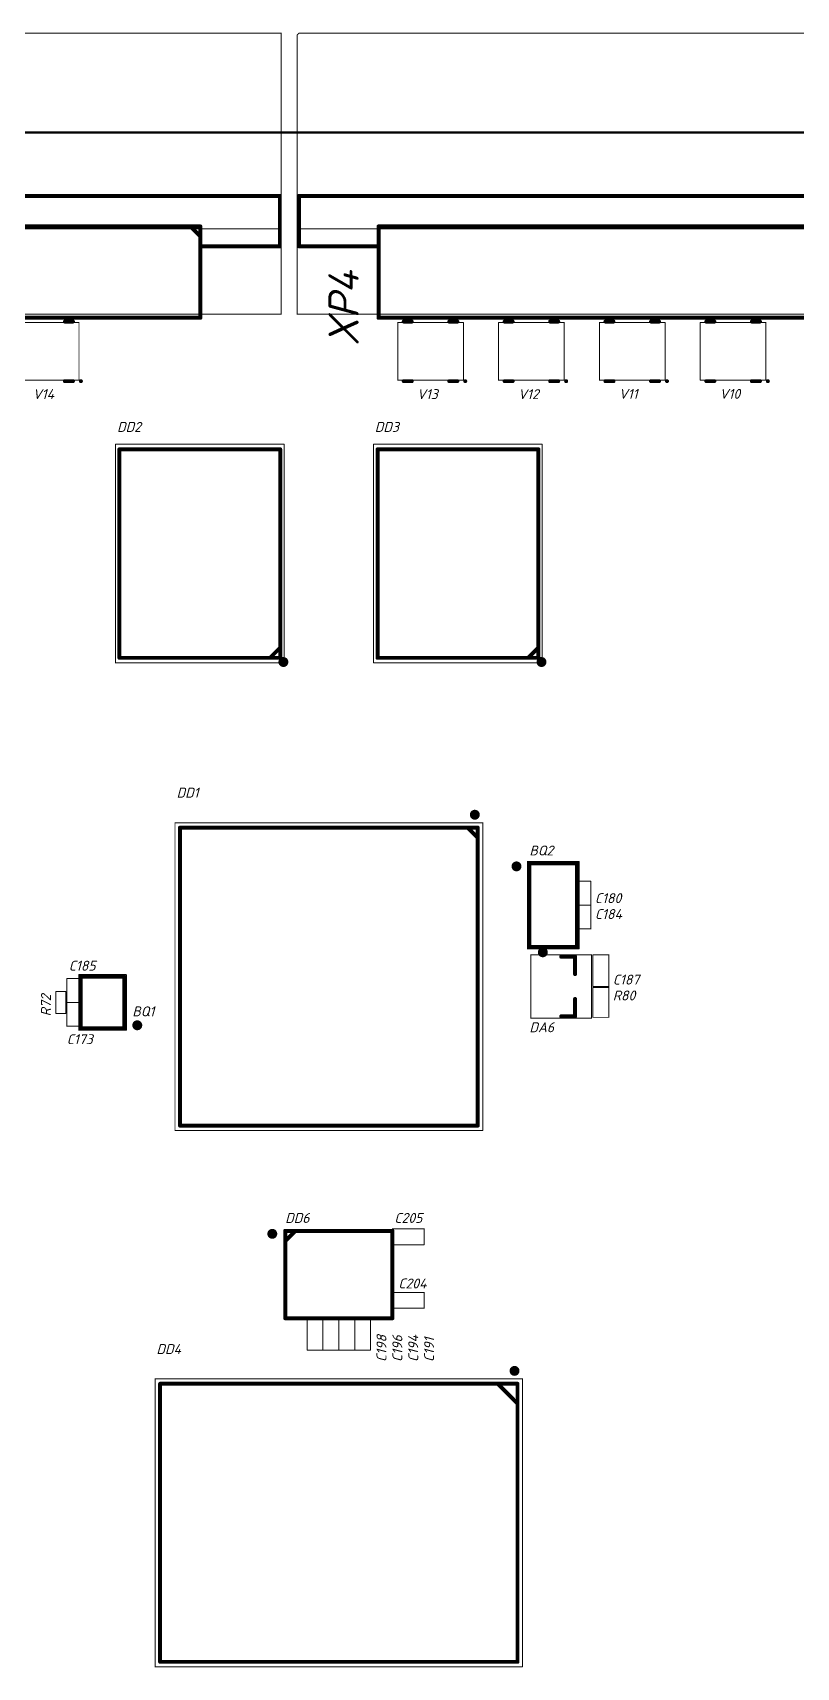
# Model space of a CAD drawing. Header units: millimetres. Extents: x 0 to 594, y 0 to 420.
# Drawn here: x 122.1 to 160.5, y 252.7 to 335 of the extents above; entities that cross this region are included whole.
import ezdxf

# ---------------------------------------------------------------- set-up
doc = ezdxf.new("R2010")
doc.units = ezdxf.units.MM
doc.header["$LTSCALE"] = 0.5
for name, color, linetype in [('KeepOutLayer', 6, 'Continuous'), ('Mechanical15', 82, 'Continuous'), ('TopOverlay', 2, 'Continuous')]:
    doc.layers.add(name, color=color, linetype=linetype)
doc.styles.get("Standard").update_dxf_attribs({"font": 'isocpeui.ttf', "height": 2.5})

msp = doc.modelspace()

# ---------------------------------------------------------------- linework, layer by layer
at = {"layer": 'KeepOutLayer', "linetype": 'Continuous', "lineweight": 50}
msp.add_line((75, 330), (195, 330), dxfattribs=at)
at = {"layer": 'Mechanical15', "linetype": 'Continuous', "lineweight": 25, "const_width": 0.05}
for points in [[(75.5, 335), (134.6, 335)], [(134.6, 325.15), (134.6, 335)], [(135.4, 334.9), (135.5, 335)], [(135.5, 335), (194.6, 335)], [(135.4, 325.15), (135.4, 334.9)], [(75.4, 325.15), (134.6, 325.15)], [(134.6, 320.85), (134.6, 325.15)], [(135.4, 325.15), (194.6, 325.15)], [(135.4, 320.85), (135.4, 325.15)], [(75.4, 320.85), (134.6, 320.85)], [(121.105, 320.43), (124.415, 320.43)], [(124.415, 317.53), (124.415, 320.43)], [(135.4, 320.85), (194.6, 320.85)], [(140.465, 317.53), (140.465, 320.43)], [(140.465, 320.43), (143.775, 320.43)], [(143.775, 317.53), (143.775, 320.43)], [(145.545, 317.53), (145.545, 320.43)], [(145.545, 320.43), (148.855, 320.43)], [(148.855, 317.53), (148.855, 320.43)], [(150.625, 317.53), (150.625, 320.43)], [(150.625, 320.43), (153.935, 320.43)], [(153.935, 317.53), (153.935, 320.43)], [(155.705, 317.53), (155.705, 320.43)], [(155.705, 320.43), (159.015, 320.43)], [(159.015, 317.53), (159.015, 320.43)], [(121.105, 317.53), (124.415, 317.53)], [(140.465, 317.53), (143.775, 317.53)], [(145.545, 317.53), (148.855, 317.53)], [(150.625, 317.53), (153.935, 317.53)], [(155.705, 317.53), (159.015, 317.53)], [(126.25, 303.3), (126.25, 314.3)], [(126.25, 314.3), (134.75, 314.3)], [(134.75, 303.3), (134.75, 314.3)], [(139.25, 303.3), (139.25, 314.3)], [(139.25, 314.3), (147.75, 314.3)], [(147.75, 303.3), (147.75, 314.3)], [(126.25, 303.3), (134.75, 303.3)], [(139.25, 303.3), (147.75, 303.3)], [(129.25, 279.75), (129.25, 295.25)], [(129.25, 295.25), (144.75, 295.25)], [(144.75, 279.75), (144.75, 295.25)], [(147, 293.3), (149.6, 293.3)], [(147, 288.9), (147, 293.3)], [(149.6, 288.9), (149.6, 293.3)], [(149.6, 292.3), (150.2, 292.3)], [(149.6, 291.1), (149.6, 292.3)], [(150.2, 291.1), (150.2, 292.3)], [(149.6, 291.1), (150.2, 291.1)], [(149.6, 289.9), (149.6, 291.1)], [(149.6, 291.1), (150.2, 291.1)], [(150.2, 289.9), (150.2, 291.1)], [(149.6, 289.9), (150.2, 289.9)], [(147, 288.9), (149.6, 288.9)], [(147.175, 285.4), (147.175, 288.6)], [(147.175, 288.6), (150.225, 288.6)], [(150.225, 285.4), (150.225, 288.6)], [(150.3, 287), (150.3, 288.6)], [(150.3, 288.6), (151.1, 288.6)], [(151.1, 287), (151.1, 288.6)], [(123.8, 287.4), (124.4, 287.4)], [(123.8, 286.2), (123.8, 287.4)], [(124.4, 284.8), (124.4, 287.6)], [(124.4, 287.6), (126.8, 287.6)], [(124.4, 286.2), (124.4, 287.4)], [(126.8, 284.8), (126.8, 287.6)], [(123.25, 286.75), (123.75, 286.75)], [(123.25, 285.65), (123.25, 286.75)], [(123.75, 285.65), (123.75, 286.75)], [(150.3, 287), (151.1, 287)], [(150.3, 286.95), (151.1, 286.95)], [(150.3, 285.45), (150.3, 286.95)], [(151.1, 285.45), (151.1, 286.95)], [(123.25, 285.65), (123.75, 285.65)], [(123.8, 286.2), (124.4, 286.2)], [(123.8, 286.2), (124.4, 286.2)], [(123.8, 285), (123.8, 286.2)], [(124.4, 285), (124.4, 286.2)], [(123.8, 285), (124.4, 285)], [(124.4, 284.8), (126.8, 284.8)], [(147.175, 285.4), (150.225, 285.4)], [(150.3, 285.45), (151.1, 285.45)], [(129.25, 279.75), (144.75, 279.75)], [(134.75, 274.75), (140.25, 274.75)], [(134.75, 270.25), (134.75, 274.75)], [(140.2, 274.8), (141.8, 274.8)], [(140.2, 274), (140.2, 274.8)], [(140.25, 270.25), (140.25, 274.75)], [(141.8, 274), (141.8, 274.8)], [(140.2, 274), (141.8, 274)], [(140.2, 271.6), (141.8, 271.6)], [(140.2, 270.8), (140.2, 271.6)], [(141.8, 270.8), (141.8, 271.6)], [(140.2, 270.8), (141.8, 270.8)], [(134.75, 270.25), (140.25, 270.25)], [(135.9, 268.7), (135.9, 270.3)], [(135.9, 270.3), (136.7, 270.3)], [(136.7, 268.7), (136.7, 270.3)], [(136.7, 268.7), (136.7, 270.3)], [(136.7, 270.3), (137.5, 270.3)], [(137.5, 268.7), (137.5, 270.3)], [(137.5, 268.7), (137.5, 270.3)], [(137.5, 270.3), (138.3, 270.3)], [(138.3, 268.7), (138.3, 270.3)], [(138.3, 268.7), (138.3, 270.3)], [(138.3, 270.3), (139.1, 270.3)], [(139.1, 268.7), (139.1, 270.3)], [(135.9, 268.7), (136.7, 268.7)], [(136.7, 268.7), (137.5, 268.7)], [(137.5, 268.7), (138.3, 268.7)], [(138.3, 268.7), (139.1, 268.7)], [(128.25, 252.75), (128.25, 267.25)], [(128.25, 267.25), (146.75, 267.25)], [(146.75, 252.75), (146.75, 267.25)], [(128.25, 252.75), (146.75, 252.75)]]:
    msp.add_lwpolyline(points, dxfattribs=at)
at = {"layer": 'Mechanical15', "linetype": 'Continuous', "lineweight": 25, "const_width": 0.025}
for points in [[(134.612, 335, 1), (134.588, 335, 1)], [(134.612, 335, 1), (134.588, 335, 1)], [(135.513, 335, 1), (135.488, 335, 1)], [(135.513, 335, 1), (135.488, 335, 1)], [(135.413, 334.9, 1), (135.388, 334.9, 1)], [(135.413, 334.9, 1), (135.388, 334.9, 1)], [(134.612, 325.15, 1), (134.588, 325.15, 1)], [(134.612, 325.15, 1), (134.588, 325.15, 1)], [(134.612, 325.15, 1), (134.588, 325.15, 1)], [(135.413, 325.15, 1), (135.388, 325.15, 1)], [(135.413, 325.15, 1), (135.388, 325.15, 1)], [(135.413, 325.15, 1), (135.388, 325.15, 1)], [(124.427, 320.43, 1), (124.402, 320.43, 1)], [(124.427, 320.43, 1), (124.402, 320.43, 1)], [(134.612, 320.85, 1), (134.588, 320.85, 1)], [(134.612, 320.85, 1), (134.588, 320.85, 1)], [(135.413, 320.85, 1), (135.388, 320.85, 1)], [(135.413, 320.85, 1), (135.388, 320.85, 1)], [(140.477, 320.43, 1), (140.452, 320.43, 1)], [(140.477, 320.43, 1), (140.452, 320.43, 1)], [(143.787, 320.43, 1), (143.762, 320.43, 1)], [(143.787, 320.43, 1), (143.762, 320.43, 1)], [(145.557, 320.43, 1), (145.532, 320.43, 1)], [(145.557, 320.43, 1), (145.532, 320.43, 1)], [(148.867, 320.43, 1), (148.842, 320.43, 1)], [(148.867, 320.43, 1), (148.842, 320.43, 1)], [(150.637, 320.43, 1), (150.612, 320.43, 1)], [(150.637, 320.43, 1), (150.612, 320.43, 1)], [(153.947, 320.43, 1), (153.922, 320.43, 1)], [(153.947, 320.43, 1), (153.922, 320.43, 1)], [(155.717, 320.43, 1), (155.692, 320.43, 1)], [(155.717, 320.43, 1), (155.692, 320.43, 1)], [(159.027, 320.43, 1), (159.002, 320.43, 1)], [(159.027, 320.43, 1), (159.002, 320.43, 1)], [(124.427, 317.53, 1), (124.402, 317.53, 1)], [(124.427, 317.53, 1), (124.402, 317.53, 1)], [(140.477, 317.53, 1), (140.452, 317.53, 1)], [(140.477, 317.53, 1), (140.452, 317.53, 1)], [(143.787, 317.53, 1), (143.762, 317.53, 1)], [(143.787, 317.53, 1), (143.762, 317.53, 1)], [(145.557, 317.53, 1), (145.532, 317.53, 1)], [(145.557, 317.53, 1), (145.532, 317.53, 1)], [(148.867, 317.53, 1), (148.842, 317.53, 1)], [(148.867, 317.53, 1), (148.842, 317.53, 1)], [(150.637, 317.53, 1), (150.612, 317.53, 1)], [(150.637, 317.53, 1), (150.612, 317.53, 1)], [(153.947, 317.53, 1), (153.922, 317.53, 1)], [(153.947, 317.53, 1), (153.922, 317.53, 1)], [(155.717, 317.53, 1), (155.692, 317.53, 1)], [(155.717, 317.53, 1), (155.692, 317.53, 1)], [(159.027, 317.53, 1), (159.002, 317.53, 1)], [(159.027, 317.53, 1), (159.002, 317.53, 1)], [(126.263, 314.3, 1), (126.238, 314.3, 1)], [(126.263, 314.3, 1), (126.238, 314.3, 1)], [(134.762, 314.3, 1), (134.737, 314.3, 1)], [(134.762, 314.3, 1), (134.737, 314.3, 1)], [(139.263, 314.3, 1), (139.238, 314.3, 1)], [(139.263, 314.3, 1), (139.238, 314.3, 1)], [(147.763, 314.3, 1), (147.738, 314.3, 1)], [(147.763, 314.3, 1), (147.738, 314.3, 1)], [(126.263, 303.3, 1), (126.238, 303.3, 1)], [(126.263, 303.3, 1), (126.238, 303.3, 1)], [(134.762, 303.3, 1), (134.737, 303.3, 1)], [(134.762, 303.3, 1), (134.737, 303.3, 1)], [(139.263, 303.3, 1), (139.238, 303.3, 1)], [(139.263, 303.3, 1), (139.238, 303.3, 1)], [(147.763, 303.3, 1), (147.738, 303.3, 1)], [(147.763, 303.3, 1), (147.738, 303.3, 1)], [(129.25, 295.262, 1), (129.25, 295.238, 1)], [(129.25, 295.262, 1), (129.25, 295.238, 1)], [(144.75, 295.262, 1), (144.75, 295.238, 1)], [(144.75, 295.262, 1), (144.75, 295.238, 1)], [(147, 293.313, 1), (147, 293.288, 1)], [(147, 293.313, 1), (147, 293.288, 1)], [(149.6, 293.313, 1), (149.6, 293.288, 1)], [(149.6, 293.313, 1), (149.6, 293.288, 1)], [(149.6, 292.312, 1), (149.6, 292.287, 1)], [(149.6, 292.312, 1), (149.6, 292.287, 1)], [(150.2, 292.312, 1), (150.2, 292.287, 1)], [(150.2, 292.312, 1), (150.2, 292.287, 1)], [(149.6, 291.087, 1), (149.6, 291.112, 1)], [(149.6, 291.087, 1), (149.6, 291.112, 1)], [(149.6, 291.112, 1), (149.6, 291.087, 1)], [(149.6, 291.112, 1), (149.6, 291.087, 1)], [(150.2, 291.087, 1), (150.2, 291.112, 1)], [(150.2, 291.087, 1), (150.2, 291.112, 1)], [(150.2, 291.112, 1), (150.2, 291.087, 1)], [(150.2, 291.112, 1), (150.2, 291.087, 1)], [(149.6, 289.888, 1), (149.6, 289.912, 1)], [(149.6, 289.888, 1), (149.6, 289.912, 1)], [(150.2, 289.888, 1), (150.2, 289.912, 1)], [(150.2, 289.888, 1), (150.2, 289.912, 1)], [(147, 288.912, 1), (147, 288.888, 1)], [(147, 288.912, 1), (147, 288.888, 1)], [(149.6, 288.912, 1), (149.6, 288.888, 1)], [(149.6, 288.912, 1), (149.6, 288.888, 1)], [(147.162, 288.6, 1), (147.187, 288.6, 1)], [(147.162, 288.6, 1), (147.187, 288.6, 1)], [(150.212, 288.6, 1), (150.237, 288.6, 1)], [(150.212, 288.6, 1), (150.237, 288.6, 1)], [(150.3, 288.612, 1), (150.3, 288.588, 1)], [(150.3, 288.612, 1), (150.3, 288.588, 1)], [(151.1, 288.612, 1), (151.1, 288.588, 1)], [(151.1, 288.612, 1), (151.1, 288.588, 1)], [(123.8, 287.412, 1), (123.8, 287.388, 1)], [(123.8, 287.412, 1), (123.8, 287.388, 1)], [(124.4, 287.588, 1), (124.4, 287.612, 1)], [(124.4, 287.588, 1), (124.4, 287.612, 1)], [(124.4, 287.412, 1), (124.4, 287.388, 1)], [(124.4, 287.412, 1), (124.4, 287.388, 1)], [(126.8, 287.588, 1), (126.8, 287.612, 1)], [(126.8, 287.588, 1), (126.8, 287.612, 1)], [(123.25, 286.763, 1), (123.25, 286.738, 1)], [(123.25, 286.763, 1), (123.25, 286.738, 1)], [(123.75, 286.763, 1), (123.75, 286.738, 1)], [(123.75, 286.763, 1), (123.75, 286.738, 1)], [(150.3, 287.013, 1), (150.3, 286.988, 1)], [(150.3, 287.013, 1), (150.3, 286.988, 1)], [(150.3, 286.938, 1), (150.3, 286.963, 1)], [(150.3, 286.938, 1), (150.3, 286.963, 1)], [(151.1, 287.013, 1), (151.1, 286.988, 1)], [(151.1, 287.013, 1), (151.1, 286.988, 1)], [(151.1, 286.938, 1), (151.1, 286.963, 1)], [(151.1, 286.938, 1), (151.1, 286.963, 1)], [(123.25, 285.663, 1), (123.25, 285.638, 1)], [(123.25, 285.663, 1), (123.25, 285.638, 1)], [(123.75, 285.663, 1), (123.75, 285.638, 1)], [(123.75, 285.663, 1), (123.75, 285.638, 1)], [(123.8, 286.212, 1), (123.8, 286.188, 1)], [(123.8, 286.212, 1), (123.8, 286.188, 1)], [(123.8, 286.188, 1), (123.8, 286.212, 1)], [(123.8, 286.188, 1), (123.8, 286.212, 1)], [(124.4, 286.212, 1), (124.4, 286.188, 1)], [(124.4, 286.212, 1), (124.4, 286.188, 1)], [(124.4, 286.188, 1), (124.4, 286.212, 1)], [(124.4, 286.188, 1), (124.4, 286.212, 1)], [(123.8, 284.988, 1), (123.8, 285.013, 1)], [(123.8, 284.988, 1), (123.8, 285.013, 1)], [(124.4, 284.988, 1), (124.4, 285.013, 1)], [(124.4, 284.988, 1), (124.4, 285.013, 1)], [(124.4, 284.788, 1), (124.4, 284.812, 1)], [(124.4, 284.788, 1), (124.4, 284.812, 1)], [(126.8, 284.788, 1), (126.8, 284.812, 1)], [(126.8, 284.788, 1), (126.8, 284.812, 1)], [(147.162, 285.4, 1), (147.187, 285.4, 1)], [(147.162, 285.4, 1), (147.187, 285.4, 1)], [(150.212, 285.4, 1), (150.237, 285.4, 1)], [(150.212, 285.4, 1), (150.237, 285.4, 1)], [(150.3, 285.438, 1), (150.3, 285.463, 1)], [(150.3, 285.438, 1), (150.3, 285.463, 1)], [(151.1, 285.438, 1), (151.1, 285.463, 1)], [(151.1, 285.438, 1), (151.1, 285.463, 1)], [(129.25, 279.762, 1), (129.25, 279.738, 1)], [(129.25, 279.762, 1), (129.25, 279.738, 1)], [(144.75, 279.762, 1), (144.75, 279.738, 1)], [(144.75, 279.762, 1), (144.75, 279.738, 1)], [(134.737, 274.75, 1), (134.762, 274.75, 1)], [(134.737, 274.75, 1), (134.762, 274.75, 1)], [(140.187, 274.8, 1), (140.212, 274.8, 1)], [(140.187, 274.8, 1), (140.212, 274.8, 1)], [(140.237, 274.75, 1), (140.262, 274.75, 1)], [(140.237, 274.75, 1), (140.262, 274.75, 1)], [(141.787, 274.8, 1), (141.812, 274.8, 1)], [(141.787, 274.8, 1), (141.812, 274.8, 1)], [(140.187, 274, 1), (140.212, 274, 1)], [(140.187, 274, 1), (140.212, 274, 1)], [(141.787, 274, 1), (141.812, 274, 1)], [(141.787, 274, 1), (141.812, 274, 1)], [(140.187, 271.6, 1), (140.212, 271.6, 1)], [(140.187, 271.6, 1), (140.212, 271.6, 1)], [(141.787, 271.6, 1), (141.812, 271.6, 1)], [(141.787, 271.6, 1), (141.812, 271.6, 1)], [(140.187, 270.8, 1), (140.212, 270.8, 1)], [(140.187, 270.8, 1), (140.212, 270.8, 1)], [(141.787, 270.8, 1), (141.812, 270.8, 1)], [(141.787, 270.8, 1), (141.812, 270.8, 1)], [(134.737, 270.25, 1), (134.762, 270.25, 1)], [(134.737, 270.25, 1), (134.762, 270.25, 1)], [(135.9, 270.312, 1), (135.9, 270.287, 1)], [(135.9, 270.312, 1), (135.9, 270.287, 1)], [(136.7, 270.312, 1), (136.7, 270.287, 1)], [(136.7, 270.312, 1), (136.7, 270.287, 1)], [(136.7, 270.312, 1), (136.7, 270.287, 1)], [(136.7, 270.312, 1), (136.7, 270.287, 1)], [(137.5, 270.312, 1), (137.5, 270.287, 1)], [(137.5, 270.312, 1), (137.5, 270.287, 1)], [(137.5, 270.312, 1), (137.5, 270.287, 1)], [(137.5, 270.312, 1), (137.5, 270.287, 1)], [(138.3, 270.312, 1), (138.3, 270.287, 1)], [(138.3, 270.312, 1), (138.3, 270.287, 1)], [(138.3, 270.312, 1), (138.3, 270.287, 1)], [(138.3, 270.312, 1), (138.3, 270.287, 1)], [(139.1, 270.312, 1), (139.1, 270.287, 1)], [(139.1, 270.312, 1), (139.1, 270.287, 1)], [(140.237, 270.25, 1), (140.262, 270.25, 1)], [(140.237, 270.25, 1), (140.262, 270.25, 1)], [(135.9, 268.712, 1), (135.9, 268.688, 1)], [(135.9, 268.712, 1), (135.9, 268.688, 1)], [(136.7, 268.712, 1), (136.7, 268.688, 1)], [(136.7, 268.712, 1), (136.7, 268.688, 1)], [(136.7, 268.712, 1), (136.7, 268.688, 1)], [(136.7, 268.712, 1), (136.7, 268.688, 1)], [(137.5, 268.712, 1), (137.5, 268.688, 1)], [(137.5, 268.712, 1), (137.5, 268.688, 1)], [(137.5, 268.712, 1), (137.5, 268.688, 1)], [(137.5, 268.712, 1), (137.5, 268.688, 1)], [(138.3, 268.712, 1), (138.3, 268.688, 1)], [(138.3, 268.712, 1), (138.3, 268.688, 1)], [(138.3, 268.712, 1), (138.3, 268.688, 1)], [(138.3, 268.712, 1), (138.3, 268.688, 1)], [(139.1, 268.712, 1), (139.1, 268.688, 1)], [(139.1, 268.712, 1), (139.1, 268.688, 1)], [(128.25, 267.262, 1), (128.25, 267.238, 1)], [(128.25, 267.262, 1), (128.25, 267.238, 1)], [(146.75, 267.262, 1), (146.75, 267.238, 1)], [(146.75, 267.262, 1), (146.75, 267.238, 1)], [(128.25, 252.763, 1), (128.25, 252.738, 1)], [(128.25, 252.763, 1), (128.25, 252.738, 1)], [(146.75, 252.763, 1), (146.75, 252.738, 1)], [(146.75, 252.763, 1), (146.75, 252.738, 1)]]:
    msp.add_lwpolyline(points, format="xyb", close=True, dxfattribs=at)
at = {"layer": 'TopOverlay'}
for p, q in [((130.53, 324.77), (130.03, 325.27)), ((130.03, 325.27), (130.53, 325.27)), ((130.53, 325.27), (130.53, 324.77)), ((134.034, 303.55), (134.55, 304.066)), ((134.55, 304.066), (134.55, 303.55)), ((147.034, 303.55), (147.55, 304.066)), ((147.55, 304.066), (147.55, 303.55)), ((134.55, 303.55), (134.034, 303.55)), ((147.55, 303.55), (147.034, 303.55)), ((144.5, 294.484), (143.984, 295)), ((143.984, 295), (144.5, 295)), ((144.5, 295), (144.5, 294.484)), ((134.8, 274.7), (135.316, 274.7)), ((135.316, 274.7), (134.8, 274.184)), ((134.8, 274.184), (134.8, 274.7)), ((146.5, 266), (145.5, 267)), ((145.5, 267), (146.5, 267)), ((146.5, 267), (146.5, 266))]:
    msp.add_line(p, q, dxfattribs=at)
at = {"layer": 'TopOverlay', "const_width": 0.2}
for points in [[(75.5, 326.81), (134.53, 326.81)], [(134.53, 324.27), (134.53, 326.81)], [(135.5, 324.27), (135.5, 326.81)], [(135.5, 326.81), (194.53, 326.81)], [(79.5, 325.27), (130.53, 325.27)], [(130.03, 325.27), (130.53, 324.77)], [(130.53, 320.67), (130.53, 325.27)], [(139.5, 320.67), (139.5, 325.27)], [(139.5, 325.27), (190.53, 325.27)], [(130.53, 324.27), (134.53, 324.27)], [(135.5, 324.27), (139.5, 324.27)], [(79.5, 320.67), (130.53, 320.67)], [(123.705, 320.48), (124.11, 320.48)], [(139.5, 320.67), (190.53, 320.67)], [(140.77, 320.48), (141.175, 320.48)], [(143.065, 320.48), (143.47, 320.48)], [(145.85, 320.48), (146.255, 320.48)], [(148.145, 320.48), (148.55, 320.48)], [(150.93, 320.48), (151.335, 320.48)], [(153.225, 320.48), (153.63, 320.48)], [(156.01, 320.48), (156.415, 320.48)], [(158.305, 320.48), (158.71, 320.48)], [(123.705, 317.48), (124.11, 317.48)], [(140.77, 317.48), (141.175, 317.48)], [(143.065, 317.48), (143.47, 317.48)], [(145.85, 317.48), (146.255, 317.48)], [(148.145, 317.48), (148.55, 317.48)], [(150.93, 317.48), (151.335, 317.48)], [(153.225, 317.48), (153.63, 317.48)], [(156.01, 317.48), (156.415, 317.48)], [(158.305, 317.48), (158.71, 317.48)], [(126.45, 303.55), (126.45, 314.05)], [(126.45, 314.05), (134.55, 314.05)], [(134.55, 303.55), (134.55, 314.05)], [(139.45, 303.55), (139.45, 314.05)], [(139.45, 314.05), (147.55, 314.05)], [(147.55, 303.55), (147.55, 314.05)], [(134.034, 303.55), (134.55, 304.066)], [(147.034, 303.55), (147.55, 304.066)], [(126.45, 303.55), (134.55, 303.55)], [(139.45, 303.55), (147.55, 303.55)], [(129.5, 280), (129.5, 295)], [(129.5, 295), (144.5, 295)], [(143.984, 295), (144.5, 294.484)], [(144.5, 280), (144.5, 295)], [(147.1, 293.2), (149.5, 293.2)], [(147.1, 289), (147.1, 293.2)], [(149.5, 289), (149.5, 293.2)], [(147.1, 289), (149.5, 289)], [(148.7, 288.5), (149.4, 288.5)], [(149.4, 287.625), (149.4, 288.5)], [(124.5, 284.9), (124.5, 287.5)], [(124.5, 287.5), (126.7, 287.5)], [(126.7, 284.9), (126.7, 287.5)], [(149.4, 285.5), (149.4, 286.375)], [(148.7, 285.5), (149.4, 285.5)], [(124.5, 284.9), (126.7, 284.9)], [(129.5, 280), (144.5, 280)], [(134.8, 274.184), (135.316, 274.7)], [(134.8, 274.7), (140.2, 274.7)], [(134.8, 270.3), (134.8, 274.7)], [(140.2, 270.3), (140.2, 274.7)], [(134.8, 270.3), (140.2, 270.3)], [(128.5, 253), (128.5, 267)], [(128.5, 267), (146.5, 267)], [(145.5, 267), (146.5, 266)], [(146.5, 253), (146.5, 267)], [(128.5, 253), (146.5, 253)]]:
    msp.add_lwpolyline(points, dxfattribs=at)
at = {"layer": 'TopOverlay'}
for points, const_width in [([(134.58, 326.81, 1), (134.48, 326.81, 1)], 0.1), ([(134.58, 326.81, 1), (134.48, 326.81, 1)], 0.1), ([(135.55, 326.81, 1), (135.45, 326.81, 1)], 0.1), ([(135.55, 326.81, 1), (135.45, 326.81, 1)], 0.1), ([(130.08, 325.27, 1), (129.98, 325.27, 1)], 0.1), ([(130.58, 325.27, 1), (130.48, 325.27, 1)], 0.1), ([(130.58, 325.27, 1), (130.48, 325.27, 1)], 0.1), ([(139.55, 325.27, 1), (139.45, 325.27, 1)], 0.1), ([(139.55, 325.27, 1), (139.45, 325.27, 1)], 0.1), ([(130.58, 324.77, 1), (130.48, 324.77, 1)], 0.1), ([(130.58, 324.27, 1), (130.48, 324.27, 1)], 0.1), ([(134.58, 324.27, 1), (134.48, 324.27, 1)], 0.1), ([(134.58, 324.27, 1), (134.48, 324.27, 1)], 0.1), ([(135.55, 324.27, 1), (135.45, 324.27, 1)], 0.1), ([(135.55, 324.27, 1), (135.45, 324.27, 1)], 0.1), ([(139.55, 324.27, 1), (139.45, 324.27, 1)], 0.1), ([(123.755, 320.48, 1), (123.655, 320.48, 1)], 0.1), ([(124.16, 320.48, 1), (124.06, 320.48, 1)], 0.1), ([(130.58, 320.67, 1), (130.48, 320.67, 1)], 0.1), ([(130.58, 320.67, 1), (130.48, 320.67, 1)], 0.1), ([(139.55, 320.67, 1), (139.45, 320.67, 1)], 0.1), ([(139.55, 320.67, 1), (139.45, 320.67, 1)], 0.1), ([(140.82, 320.48, 1), (140.72, 320.48, 1)], 0.1), ([(141.225, 320.48, 1), (141.125, 320.48, 1)], 0.1), ([(143.115, 320.48, 1), (143.015, 320.48, 1)], 0.1), ([(143.52, 320.48, 1), (143.42, 320.48, 1)], 0.1), ([(145.9, 320.48, 1), (145.8, 320.48, 1)], 0.1), ([(146.305, 320.48, 1), (146.205, 320.48, 1)], 0.1), ([(148.195, 320.48, 1), (148.095, 320.48, 1)], 0.1), ([(148.6, 320.48, 1), (148.5, 320.48, 1)], 0.1), ([(150.98, 320.48, 1), (150.88, 320.48, 1)], 0.1), ([(151.385, 320.48, 1), (151.285, 320.48, 1)], 0.1), ([(153.275, 320.48, 1), (153.175, 320.48, 1)], 0.1), ([(153.68, 320.48, 1), (153.58, 320.48, 1)], 0.1), ([(156.06, 320.48, 1), (155.96, 320.48, 1)], 0.1), ([(156.465, 320.48, 1), (156.365, 320.48, 1)], 0.1), ([(158.355, 320.48, 1), (158.255, 320.48, 1)], 0.1), ([(158.76, 320.48, 1), (158.66, 320.48, 1)], 0.1), ([(123.755, 317.48, 1), (123.655, 317.48, 1)], 0.1), ([(124.16, 317.48, 1), (124.06, 317.48, 1)], 0.1), ([(124.46, 317.48, 1), (124.56, 317.48, 1)], 0.1), ([(124.485, 317.48, 1), (124.435, 317.48, 1)], 0.05), ([(124.585, 317.48, 1), (124.535, 317.48, 1)], 0.05), ([(140.82, 317.48, 1), (140.72, 317.48, 1)], 0.1), ([(141.225, 317.48, 1), (141.125, 317.48, 1)], 0.1), ([(143.115, 317.48, 1), (143.015, 317.48, 1)], 0.1), ([(143.52, 317.48, 1), (143.42, 317.48, 1)], 0.1), ([(143.82, 317.48, 1), (143.92, 317.48, 1)], 0.1), ([(143.845, 317.48, 1), (143.795, 317.48, 1)], 0.05), ([(143.945, 317.48, 1), (143.895, 317.48, 1)], 0.05), ([(145.9, 317.48, 1), (145.8, 317.48, 1)], 0.1), ([(146.305, 317.48, 1), (146.205, 317.48, 1)], 0.1), ([(148.195, 317.48, 1), (148.095, 317.48, 1)], 0.1), ([(148.6, 317.48, 1), (148.5, 317.48, 1)], 0.1), ([(148.9, 317.48, 1), (149, 317.48, 1)], 0.1), ([(148.925, 317.48, 1), (148.875, 317.48, 1)], 0.05), ([(149.025, 317.48, 1), (148.975, 317.48, 1)], 0.05), ([(150.98, 317.48, 1), (150.88, 317.48, 1)], 0.1), ([(151.385, 317.48, 1), (151.285, 317.48, 1)], 0.1), ([(153.275, 317.48, 1), (153.175, 317.48, 1)], 0.1), ([(153.68, 317.48, 1), (153.58, 317.48, 1)], 0.1), ([(153.98, 317.48, 1), (154.08, 317.48, 1)], 0.1), ([(154.005, 317.48, 1), (153.955, 317.48, 1)], 0.05), ([(154.105, 317.48, 1), (154.055, 317.48, 1)], 0.05), ([(156.06, 317.48, 1), (155.96, 317.48, 1)], 0.1), ([(156.465, 317.48, 1), (156.365, 317.48, 1)], 0.1), ([(158.355, 317.48, 1), (158.255, 317.48, 1)], 0.1), ([(158.76, 317.48, 1), (158.66, 317.48, 1)], 0.1), ([(159.06, 317.48, 1), (159.16, 317.48, 1)], 0.1), ([(159.085, 317.48, 1), (159.035, 317.48, 1)], 0.05), ([(159.185, 317.48, 1), (159.135, 317.48, 1)], 0.05), ([(126.5, 314.05, 1), (126.4, 314.05, 1)], 0.1), ([(126.5, 314.05, 1), (126.4, 314.05, 1)], 0.1), ([(134.6, 314.05, 1), (134.5, 314.05, 1)], 0.1), ([(134.6, 314.05, 1), (134.5, 314.05, 1)], 0.1), ([(139.5, 314.05, 1), (139.4, 314.05, 1)], 0.1), ([(139.5, 314.05, 1), (139.4, 314.05, 1)], 0.1), ([(147.6, 314.05, 1), (147.5, 314.05, 1)], 0.1), ([(147.6, 314.05, 1), (147.5, 314.05, 1)], 0.1), ([(134.6, 304.066, 1), (134.5, 304.066, 1)], 0.1), ([(147.6, 304.066, 1), (147.5, 304.066, 1)], 0.1), ([(126.5, 303.55, 1), (126.4, 303.55, 1)], 0.1), ([(126.5, 303.55, 1), (126.4, 303.55, 1)], 0.1), ([(134.084, 303.55, 1), (133.984, 303.55, 1)], 0.1), ([(134.6, 303.55, 1), (134.5, 303.55, 1)], 0.1), ([(134.6, 303.55, 1), (134.5, 303.55, 1)], 0.1), ([(134.585, 303.34, 1), (134.835, 303.34, 1)], 0.25), ([(134.648, 303.34, 1), (134.523, 303.34, 1)], 0.125), ([(134.898, 303.34, 1), (134.773, 303.34, 1)], 0.125), ([(139.5, 303.55, 1), (139.4, 303.55, 1)], 0.1), ([(139.5, 303.55, 1), (139.4, 303.55, 1)], 0.1), ([(147.084, 303.55, 1), (146.984, 303.55, 1)], 0.1), ([(147.6, 303.55, 1), (147.5, 303.55, 1)], 0.1), ([(147.6, 303.55, 1), (147.5, 303.55, 1)], 0.1), ([(147.585, 303.34, 1), (147.835, 303.34, 1)], 0.25), ([(147.648, 303.34, 1), (147.523, 303.34, 1)], 0.125), ([(147.898, 303.34, 1), (147.773, 303.34, 1)], 0.125), ([(144.35, 295.525, 1), (144.35, 295.775, 1)], 0.25), ([(144.35, 295.837, 1), (144.35, 295.713, 1)], 0.125), ([(144.35, 295.587, 1), (144.35, 295.462, 1)], 0.125), ([(129.5, 295.05, 1), (129.5, 294.95, 1)], 0.1), ([(129.5, 295.05, 1), (129.5, 294.95, 1)], 0.1), ([(143.984, 295.05, 1), (143.984, 294.95, 1)], 0.1), ([(144.5, 295.05, 1), (144.5, 294.95, 1)], 0.1), ([(144.5, 295.05, 1), (144.5, 294.95, 1)], 0.1), ([(144.5, 294.534, 1), (144.5, 294.434, 1)], 0.1), ([(146.45, 292.925, 1), (146.45, 293.175, 1)], 0.25), ([(146.45, 293.237, 1), (146.45, 293.113, 1)], 0.125), ([(146.45, 292.987, 1), (146.45, 292.862, 1)], 0.125), ([(147.1, 293.25, 1), (147.1, 293.15, 1)], 0.1), ([(147.1, 293.25, 1), (147.1, 293.15, 1)], 0.1), ([(149.5, 293.25, 1), (149.5, 293.15, 1)], 0.1), ([(149.5, 293.25, 1), (149.5, 293.15, 1)], 0.1), ([(147.1, 289.05, 1), (147.1, 288.95, 1)], 0.1), ([(147.1, 289.05, 1), (147.1, 288.95, 1)], 0.1), ([(147.9, 288.725, 1), (147.65, 288.725, 1)], 0.25), ([(149.5, 289.05, 1), (149.5, 288.95, 1)], 0.1), ([(149.5, 289.05, 1), (149.5, 288.95, 1)], 0.1), ([(147.587, 288.725, 1), (147.712, 288.725, 1)], 0.125), ([(147.837, 288.725, 1), (147.962, 288.725, 1)], 0.125), ([(148.65, 288.5, 1), (148.75, 288.5, 1)], 0.1), ([(149.35, 288.5, 1), (149.45, 288.5, 1)], 0.1), ([(149.35, 288.5, 1), (149.45, 288.5, 1)], 0.1), ([(124.5, 287.45, 1), (124.5, 287.55, 1)], 0.1), ([(124.5, 287.45, 1), (124.5, 287.55, 1)], 0.1), ([(126.7, 287.45, 1), (126.7, 287.55, 1)], 0.1), ([(126.7, 287.45, 1), (126.7, 287.55, 1)], 0.1), ([(149.35, 287.625, 1), (149.45, 287.625, 1)], 0.1), ([(149.35, 286.375, 1), (149.45, 286.375, 1)], 0.1), ([(148.65, 285.5, 1), (148.75, 285.5, 1)], 0.1), ([(149.35, 285.5, 1), (149.45, 285.5, 1)], 0.1), ([(149.35, 285.5, 1), (149.45, 285.5, 1)], 0.1), ([(124.5, 284.85, 1), (124.5, 284.95, 1)], 0.1), ([(124.5, 284.85, 1), (124.5, 284.95, 1)], 0.1), ([(126.7, 284.85, 1), (126.7, 284.95, 1)], 0.1), ([(126.7, 284.85, 1), (126.7, 284.95, 1)], 0.1), ([(127.35, 285.175, 1), (127.35, 284.925, 1)], 0.25), ([(127.35, 285.113, 1), (127.35, 285.238, 1)], 0.125), ([(127.35, 284.863, 1), (127.35, 284.988, 1)], 0.125), ([(129.5, 280.05, 1), (129.5, 279.95, 1)], 0.1), ([(129.5, 280.05, 1), (129.5, 279.95, 1)], 0.1), ([(144.5, 280.05, 1), (144.5, 279.95, 1)], 0.1), ([(144.5, 280.05, 1), (144.5, 279.95, 1)], 0.1), ([(134.275, 274.55, 1), (134.025, 274.55, 1)], 0.25), ([(133.962, 274.55, 1), (134.087, 274.55, 1)], 0.125), ([(134.213, 274.55, 1), (134.337, 274.55, 1)], 0.125), ([(134.75, 274.7, 1), (134.85, 274.7, 1)], 0.1), ([(134.75, 274.7, 1), (134.85, 274.7, 1)], 0.1), ([(134.75, 274.184, 1), (134.85, 274.184, 1)], 0.1), ([(135.266, 274.7, 1), (135.366, 274.7, 1)], 0.1), ([(140.15, 274.7, 1), (140.25, 274.7, 1)], 0.1), ([(140.15, 274.7, 1), (140.25, 274.7, 1)], 0.1), ([(134.75, 270.3, 1), (134.85, 270.3, 1)], 0.1), ([(134.75, 270.3, 1), (134.85, 270.3, 1)], 0.1), ([(140.15, 270.3, 1), (140.25, 270.3, 1)], 0.1), ([(140.15, 270.3, 1), (140.25, 270.3, 1)], 0.1), ([(146.35, 267.525, 1), (146.35, 267.775, 1)], 0.25), ([(146.35, 267.837, 1), (146.35, 267.713, 1)], 0.125), ([(146.35, 267.587, 1), (146.35, 267.462, 1)], 0.125), ([(128.5, 267.05, 1), (128.5, 266.95, 1)], 0.1), ([(128.5, 267.05, 1), (128.5, 266.95, 1)], 0.1), ([(145.5, 267.05, 1), (145.5, 266.95, 1)], 0.1), ([(146.5, 267.05, 1), (146.5, 266.95, 1)], 0.1), ([(146.5, 267.05, 1), (146.5, 266.95, 1)], 0.1), ([(146.5, 266.05, 1), (146.5, 265.95, 1)], 0.1), ([(128.5, 253.05, 1), (128.5, 252.95, 1)], 0.1), ([(128.5, 253.05, 1), (128.5, 252.95, 1)], 0.1), ([(146.5, 253.05, 1), (146.5, 252.95, 1)], 0.1), ([(146.5, 253.05, 1), (146.5, 252.95, 1)], 0.1)]:
    msp.add_lwpolyline(points, format="xyb", close=True, dxfattribs=dict(at, const_width=const_width))

# ---------------------------------------------------------------- texts
for s, height, p in [('XP4', 1.524, (138.5, 319.25)), ('R72', 0.5, (123, 285.5)), ('C198', 0.5, (139.9, 268.1)), ('C196', 0.5, (140.7, 268.1)), ('C194', 0.5, (141.5, 268.1)), ('C191', 0.5, (142.3, 268.1))]:
    msp.add_text(s, height=height, rotation=90, dxfattribs=at).set_placement(p)
for s, p in [('V14', (122.087, 316.58)), ('V13', (141.435, 316.576)), ('V12', (146.529, 316.576)), ('V11', (151.603, 316.589)), ('V10', (156.672, 316.591)), ('DD2', (126.333, 314.927)), ('DD3', (139.313, 314.927)), ('DD1', (129.331, 296.512)), ('BQ2', (147.1, 293.6)), ('C180', (150.4, 291.2)), ('C184', (150.4, 290.4)), ('C185', (123.9, 287.8)), ('C187', (151.3, 287.1)), ('R80', (151.3, 286.3)), ('BQ1', (127.1, 285.5)), ('DA6', (147.1, 284.7)), ('C173', (123.8, 284.1)), ('DD6', (134.8, 275.1)), ('C205', (140.3, 275.1)), ('C204', (140.5, 271.8)), ('DD4', (128.315, 268.496))]:
    msp.add_text(s, height=0.5, dxfattribs=at).set_placement(p)

doc.saveas('drawing.dxf')
